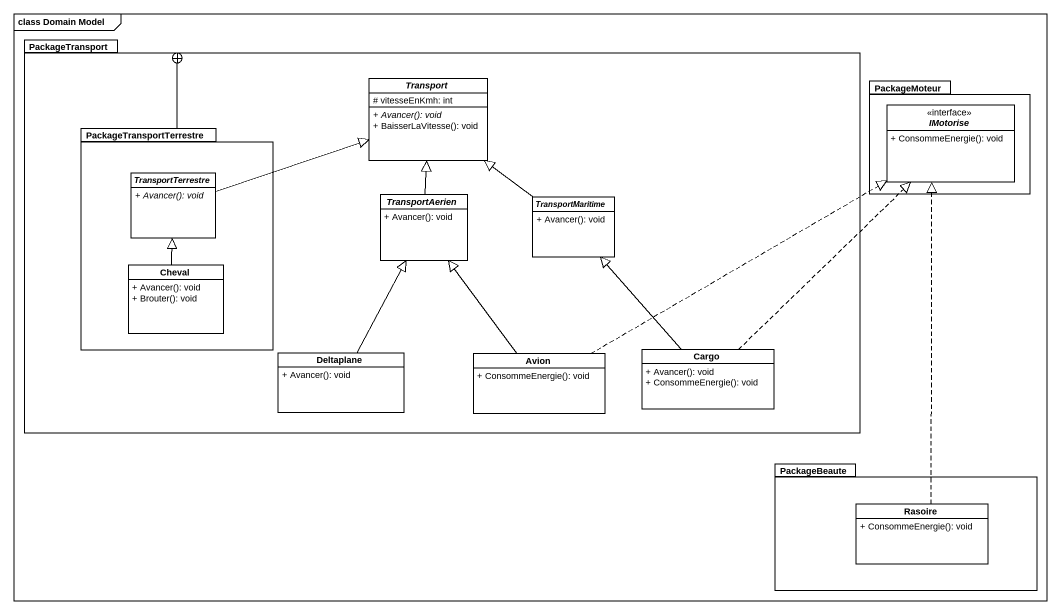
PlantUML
@startuml
mainframe class Domain Model
hide circle
hide empty members
skinparam classAttributeIconSize 0
package PackageTransport {
  abstract class Transport {
    # vitesseEnKmh: int
    {abstract} + Avancer(): void
    + BaisserLaVitesse(): void
  }
  package PackageTransportTerrestre {
    abstract class TransportTerrestre {
      {abstract} + Avancer(): void
    }
    class Cheval {
      + Avancer(): void
      + Brouter(): void
    }
  }
  abstract class TransportAerien {
    + Avancer(): void
  }
  abstract class TransportMaritime {
    + Avancer(): void
  }
  class Cargo {
    + Avancer(): void
    + ConsommeEnergie(): void
  }
  class Deltaplane {
    + Avancer(): void
  }
  class Avion {
    + ConsommeEnergie(): void
  }
}
package PackageMoteur {
  interface IMotorise <<interface>> {
    + ConsommeEnergie(): void
  }
}
package PackageBeaute {
  class Rasoire {
    + ConsommeEnergie(): void
  }
}
PackageTransportTerrestre -right-+ PackageTransport
TransportTerrestre -right-|> Transport
TransportAerien -up-|> Transport
TransportMaritime -up-|> Transport
Cheval -up-|> TransportTerrestre
Cargo .up.|> IMotorise
Cargo -up-|> TransportMaritime
Deltaplane -up-|> TransportAerien
Avion .right.|> IMotorise
Avion -up-|> TransportAerien
Rasoire .up.|> IMotorise
@enduml
